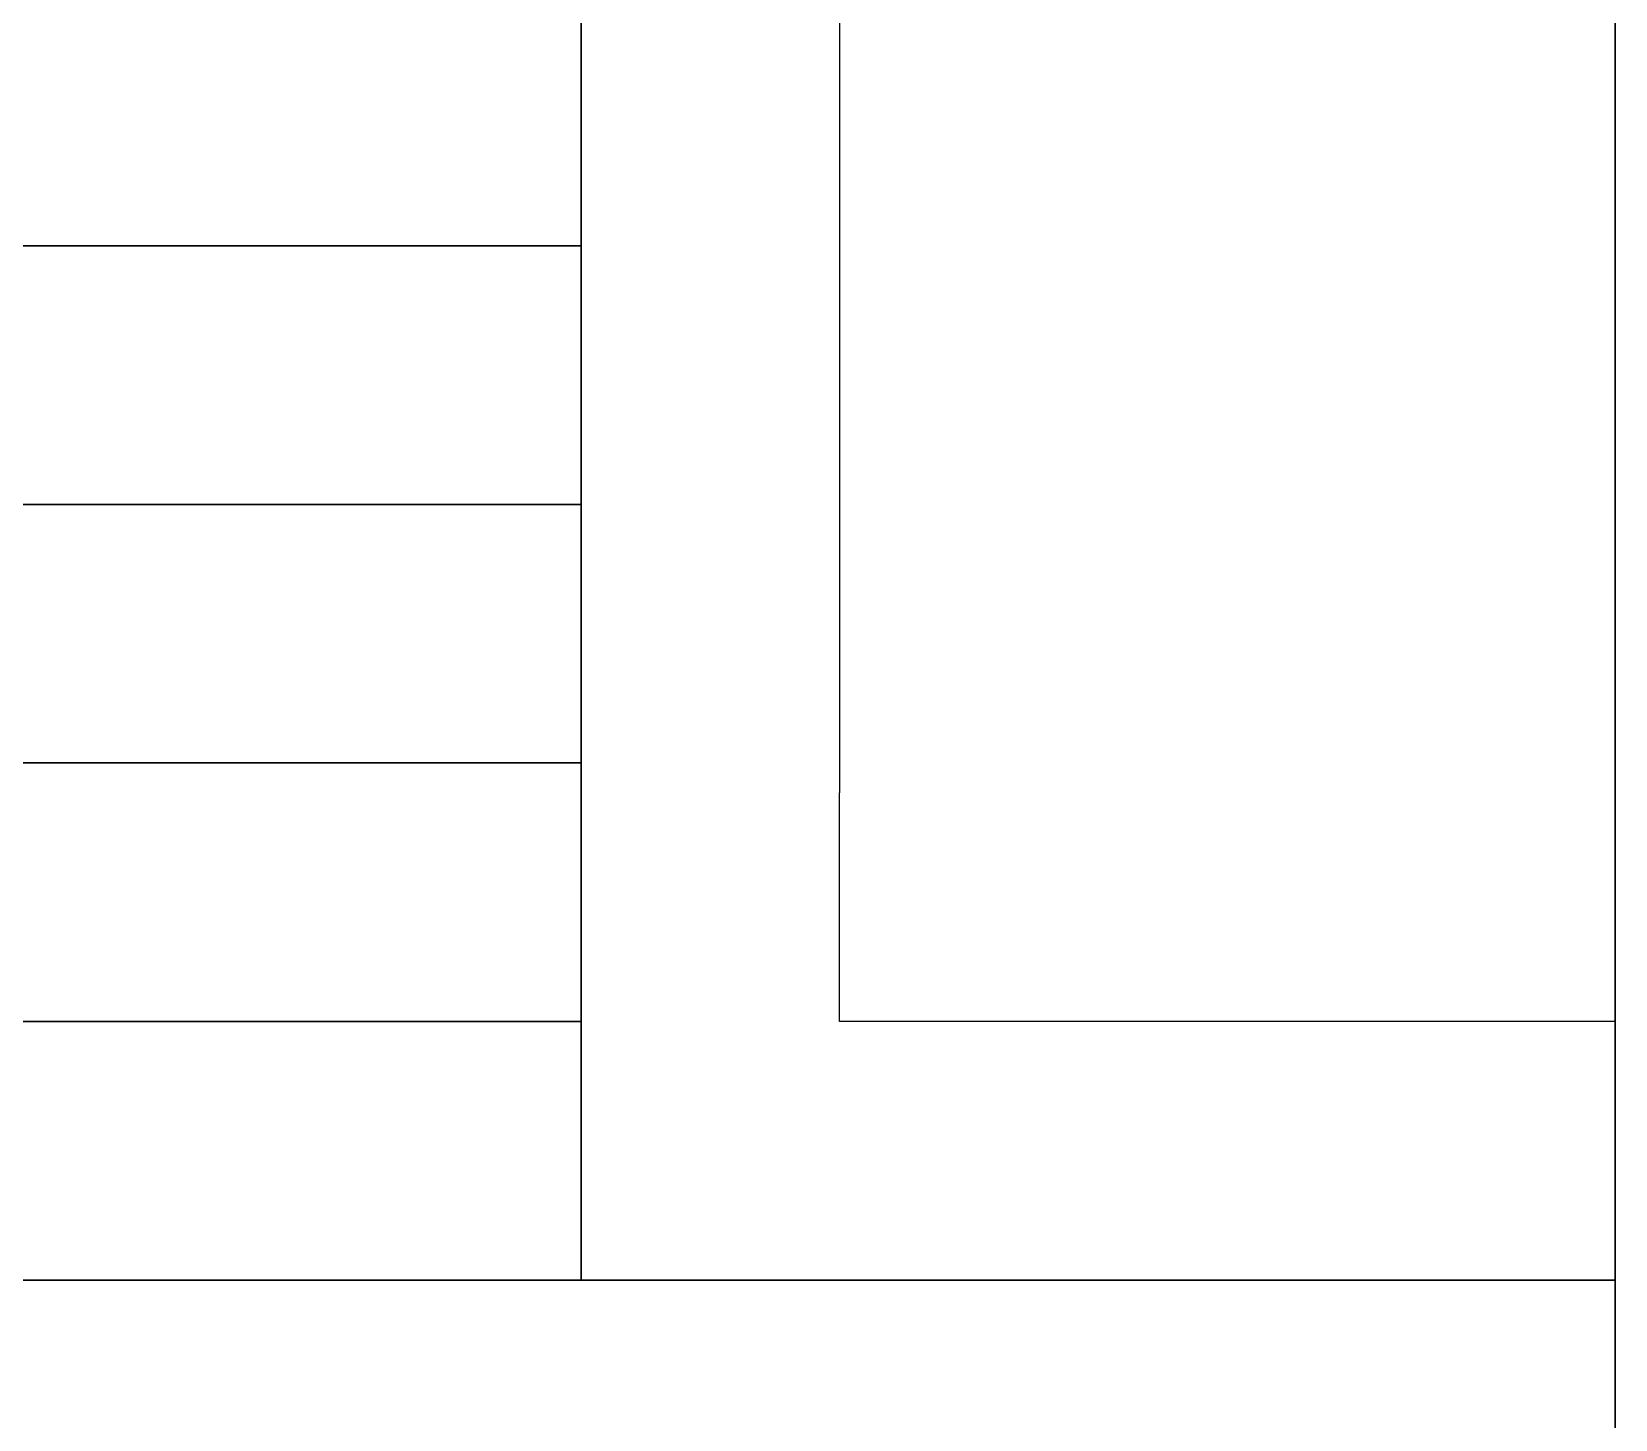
# Model space of a CAD drawing. Extents: x -19 to 297, y 0 to 420.
# Drawn here: x 197.854 to 200.917, y 213.499 to 216.183 of the extents above; entities that cross this region are included whole.
import ezdxf

# ---------------------------------------------------------------- set-up
doc = ezdxf.new("R2010")
doc.units = 0
doc.header["$MEASUREMENT"] = 0
doc.linetypes.add('K5LT_BASIC', pattern=[0])
doc.layers.add('Системный слой', color=7, linetype='Continuous')

# ---------------------------------------------------------------- blocks, each defined once
blk = doc.blocks.new('*U')
at = {"layer": 'Системный слой', "color": 5, "linetype": 'K5LT_BASIC'}
for p, q in [((198.9166, 216.2684), (198.9166, 215.7684)), ((188.9166, 215.7684), (198.9166, 215.7684)), ((198.9166, 215.7684), (188.9166, 215.7684)), ((198.9166, 215.7684), (198.9166, 215.2684)), ((188.9166, 215.2684), (198.9166, 215.2684)), ((198.9166, 215.2684), (188.9166, 215.2684)), ((198.9166, 215.2684), (198.9166, 214.7684)), ((188.9166, 214.7684), (198.9166, 214.7684)), ((198.9166, 214.7684), (188.9166, 214.7684)), ((198.9166, 214.7684), (198.9166, 214.2684)), ((188.9166, 214.2684), (198.9166, 214.2684)), ((198.9166, 214.2684), (188.9166, 214.2684)), ((198.9166, 214.2684), (198.9166, 213.7684)), ((198.9166, 213.7684), (188.9166, 213.7684))]:
    blk.add_line(p, q, dxfattribs=at)

msp = doc.modelspace()

# ---------------------------------------------------------------- linework, layer by layer
at = {"layer": 'Системный слой', "color": 5, "linetype": 'K5LT_BASIC'}
for p, q in [((200.9168, 205.7688), (200.9168, 225.7688)), ((199.4166, 222.7684), (199.4166, 214.7104)), ((198.9166, 213.7684), (198.9166, 220.2684)), ((200.9168, 218.7685), (200.9168, 205.7688)), ((199.4166, 214.2684), (199.4166, 214.7104)), ((200.9166, 214.2684), (199.4166, 214.2684)), ((156.4166, 213.7684), (200.9168, 213.7684)), ((200.9168, 213.7684), (178.6667, 213.7684))]:
    msp.add_line(p, q, dxfattribs=at)

# ---------------------------------------------------------------- block references
at = {"layer": 'Системный слой'}
msp.add_blockref('*U', (0, 0), dxfattribs=at)
msp.add_blockref('*U', (0, 0), dxfattribs=at)
msp.add_blockref('*U', (0, 0), dxfattribs=at)
msp.add_blockref('*U', (0, 0), dxfattribs=at)
msp.add_blockref('*U', (0, 0), dxfattribs=at)
msp.add_blockref('*U', (0, 0), dxfattribs=at)
msp.add_blockref('*U', (0, 0), dxfattribs=at)
msp.add_blockref('*U', (0, 0), dxfattribs=at)
msp.add_blockref('*U', (0, 0), dxfattribs=at)
msp.add_blockref('*U', (0, 0), dxfattribs=at)
msp.add_blockref('*U', (0, 0), dxfattribs=at)
msp.add_blockref('*U', (0, 0), dxfattribs=at)
msp.add_blockref('*U', (0, 0), dxfattribs=at)
msp.add_blockref('*U', (0, 0), dxfattribs=at)
msp.add_blockref('*U', (0, 0), dxfattribs=at)
msp.add_blockref('*U', (0, 0), dxfattribs=at)
msp.add_blockref('*U', (0, 0), dxfattribs=at)
msp.add_blockref('*U', (0, 0), dxfattribs=at)
msp.add_blockref('*U', (0, 0), dxfattribs=at)
msp.add_blockref('*U', (0, 0), dxfattribs=at)
msp.add_blockref('*U', (0, 0), dxfattribs=at)
msp.add_blockref('*U', (0, 0), dxfattribs=at)
msp.add_blockref('*U', (0, 0), dxfattribs=at)
msp.add_blockref('*U', (0, 0), dxfattribs=at)
msp.add_blockref('*U', (0, 0), dxfattribs=at)
msp.add_blockref('*U', (0, 0), dxfattribs=at)
msp.add_blockref('*U', (0, 0), dxfattribs=at)
msp.add_blockref('*U', (0, 0), dxfattribs=at)
msp.add_blockref('*U', (0, 0), dxfattribs=at)
msp.add_blockref('*U', (0, 0), dxfattribs=at)
msp.add_blockref('*U', (0, 0), dxfattribs=at)
msp.add_blockref('*U', (0, 0), dxfattribs=at)
msp.add_blockref('*U', (0, 0), dxfattribs=at)
msp.add_blockref('*U', (0, 0), dxfattribs=at)
msp.add_blockref('*U', (0, 0), dxfattribs=at)
msp.add_blockref('*U', (0, 0), dxfattribs=at)
msp.add_blockref('*U', (0, 0), dxfattribs=at)
msp.add_blockref('*U', (0, 0), dxfattribs=at)
msp.add_blockref('*U', (0, 0), dxfattribs=at)
msp.add_blockref('*U', (0, 0), dxfattribs=at)
msp.add_blockref('*U', (0, 0), dxfattribs=at)
msp.add_blockref('*U', (0, 0), dxfattribs=at)
msp.add_blockref('*U', (0, 0), dxfattribs=at)
msp.add_blockref('*U', (0, 0), dxfattribs=at)
msp.add_blockref('*U', (0, 0), dxfattribs=at)
msp.add_blockref('*U', (0, 0), dxfattribs=at)
msp.add_blockref('*U', (0, 0), dxfattribs=at)
msp.add_blockref('*U', (0, 0), dxfattribs=at)
msp.add_blockref('*U', (0, 0), dxfattribs=at)
msp.add_blockref('*U', (0, 0), dxfattribs=at)
msp.add_blockref('*U', (0, 0), dxfattribs=at)
msp.add_blockref('*U', (0, 0), dxfattribs=at)
msp.add_blockref('*U', (0, 0), dxfattribs=at)
msp.add_blockref('*U', (0, 0), dxfattribs=at)
msp.add_blockref('*U', (0, 0), dxfattribs=at)
msp.add_blockref('*U', (0, 0), dxfattribs=at)
msp.add_blockref('*U', (0, 0), dxfattribs=at)
msp.add_blockref('*U', (0, 0), dxfattribs=at)
msp.add_blockref('*U', (0, 0), dxfattribs=at)
msp.add_blockref('*U', (0, 0), dxfattribs=at)
msp.add_blockref('*U', (0, 0), dxfattribs=at)
msp.add_blockref('*U', (0, 0), dxfattribs=at)
msp.add_blockref('*U', (0, 0), dxfattribs=at)
msp.add_blockref('*U', (0, 0), dxfattribs=at)
msp.add_blockref('*U', (0, 0), dxfattribs=at)
msp.add_blockref('*U', (0, 0), dxfattribs=at)
msp.add_blockref('*U', (0, 0), dxfattribs=at)
msp.add_blockref('*U', (0, 0), dxfattribs=at)
msp.add_blockref('*U', (0, 0), dxfattribs=at)
msp.add_blockref('*U', (0, 0), dxfattribs=at)
msp.add_blockref('*U', (0, 0), dxfattribs=at)
msp.add_blockref('*U', (0, 0), dxfattribs=at)
msp.add_blockref('*U', (0, 0), dxfattribs=at)
msp.add_blockref('*U', (0, 0), dxfattribs=at)
msp.add_blockref('*U', (0, 0), dxfattribs=at)
msp.add_blockref('*U', (0, 0), dxfattribs=at)
msp.add_blockref('*U', (0, 0), dxfattribs=at)
msp.add_blockref('*U', (0, 0), dxfattribs=at)
msp.add_blockref('*U', (0, 0), dxfattribs=at)
msp.add_blockref('*U', (0, 0), dxfattribs=at)
msp.add_blockref('*U', (0, 0), dxfattribs=at)
msp.add_blockref('*U', (0, 0), dxfattribs=at)
msp.add_blockref('*U', (0, 0), dxfattribs=at)
msp.add_blockref('*U', (0, 0), dxfattribs=at)
msp.add_blockref('*U', (0, 0), dxfattribs=at)
msp.add_blockref('*U', (0, 0), dxfattribs=at)
msp.add_blockref('*U', (0, 0), dxfattribs=at)
msp.add_blockref('*U', (0, 0), dxfattribs=at)
msp.add_blockref('*U', (0, 0), dxfattribs=at)
msp.add_blockref('*U', (0, 0), dxfattribs=at)
msp.add_blockref('*U', (0, 0), dxfattribs=at)
msp.add_blockref('*U', (0, 0), dxfattribs=at)
msp.add_blockref('*U', (0, 0), dxfattribs=at)
msp.add_blockref('*U', (0, 0), dxfattribs=at)
msp.add_blockref('*U', (0, 0), dxfattribs=at)
msp.add_blockref('*U', (0, 0), dxfattribs=at)
msp.add_blockref('*U', (0, 0), dxfattribs=at)
msp.add_blockref('*U', (0, 0), dxfattribs=at)
msp.add_blockref('*U', (0, 0), dxfattribs=at)
msp.add_blockref('*U', (0, 0), dxfattribs=at)
msp.add_blockref('*U', (0, 0), dxfattribs=at)
msp.add_blockref('*U', (0, 0), dxfattribs=at)
msp.add_blockref('*U', (0, 0), dxfattribs=at)
msp.add_blockref('*U', (0, 0), dxfattribs=at)
msp.add_blockref('*U', (0, 0), dxfattribs=at)
msp.add_blockref('*U', (0, 0), dxfattribs=at)
msp.add_blockref('*U', (0, 0), dxfattribs=at)
msp.add_blockref('*U', (0, 0), dxfattribs=at)
msp.add_blockref('*U', (0, 0), dxfattribs=at)
msp.add_blockref('*U', (0, 0), dxfattribs=at)
msp.add_blockref('*U', (0, 0), dxfattribs=at)
msp.add_blockref('*U', (0, 0), dxfattribs=at)
msp.add_blockref('*U', (0, 0), dxfattribs=at)
msp.add_blockref('*U', (0, 0), dxfattribs=at)
msp.add_blockref('*U', (0, 0), dxfattribs=at)
msp.add_blockref('*U', (0, 0), dxfattribs=at)
msp.add_blockref('*U', (0, 0), dxfattribs=at)
msp.add_blockref('*U', (0, 0), dxfattribs=at)
msp.add_blockref('*U', (0, 0), dxfattribs=at)
msp.add_blockref('*U', (0, 0), dxfattribs=at)
msp.add_blockref('*U', (0, 0), dxfattribs=at)
msp.add_blockref('*U', (0, 0), dxfattribs=at)
msp.add_blockref('*U', (0, 0), dxfattribs=at)
msp.add_blockref('*U', (0, 0), dxfattribs=at)
msp.add_blockref('*U', (0, 0), dxfattribs=at)
msp.add_blockref('*U', (0, 0), dxfattribs=at)
msp.add_blockref('*U', (0, 0), dxfattribs=at)
msp.add_blockref('*U', (0, 0), dxfattribs=at)
msp.add_blockref('*U', (0, 0), dxfattribs=at)
msp.add_blockref('*U', (0, 0), dxfattribs=at)
msp.add_blockref('*U', (0, 0), dxfattribs=at)
msp.add_blockref('*U', (0, 0), dxfattribs=at)
msp.add_blockref('*U', (0, 0), dxfattribs=at)
msp.add_blockref('*U', (0, 0), dxfattribs=at)
msp.add_blockref('*U', (0, 0), dxfattribs=at)
msp.add_blockref('*U', (0, 0), dxfattribs=at)
msp.add_blockref('*U', (0, 0), dxfattribs=at)
msp.add_blockref('*U', (0, 0), dxfattribs=at)
msp.add_blockref('*U', (0, 0), dxfattribs=at)
msp.add_blockref('*U', (0, 0), dxfattribs=at)
msp.add_blockref('*U', (0, 0), dxfattribs=at)
msp.add_blockref('*U', (0, 0), dxfattribs=at)
msp.add_blockref('*U', (0, 0), dxfattribs=at)
msp.add_blockref('*U', (0, 0), dxfattribs=at)
msp.add_blockref('*U', (0, 0), dxfattribs=at)
msp.add_blockref('*U', (0, 0), dxfattribs=at)
msp.add_blockref('*U', (0, 0), dxfattribs=at)
msp.add_blockref('*U', (0, 0), dxfattribs=at)
msp.add_blockref('*U', (0, 0), dxfattribs=at)
msp.add_blockref('*U', (0, 0), dxfattribs=at)
msp.add_blockref('*U', (0, 0), dxfattribs=at)
msp.add_blockref('*U', (0, 0), dxfattribs=at)
msp.add_blockref('*U', (0, 0), dxfattribs=at)
msp.add_blockref('*U', (0, 0), dxfattribs=at)
msp.add_blockref('*U', (0, 0), dxfattribs=at)
msp.add_blockref('*U', (0, 0), dxfattribs=at)
msp.add_blockref('*U', (0, 0), dxfattribs=at)
msp.add_blockref('*U', (0, 0), dxfattribs=at)
msp.add_blockref('*U', (0, 0), dxfattribs=at)
msp.add_blockref('*U', (0, 0), dxfattribs=at)
msp.add_blockref('*U', (0, 0), dxfattribs=at)
msp.add_blockref('*U', (0, 0), dxfattribs=at)
msp.add_blockref('*U', (0, 0), dxfattribs=at)
msp.add_blockref('*U', (0, 0), dxfattribs=at)
msp.add_blockref('*U', (0, 0), dxfattribs=at)
msp.add_blockref('*U', (0, 0), dxfattribs=at)
msp.add_blockref('*U', (0, 0), dxfattribs=at)
msp.add_blockref('*U', (0, 0), dxfattribs=at)
msp.add_blockref('*U', (0, 0), dxfattribs=at)
msp.add_blockref('*U', (0, 0), dxfattribs=at)
msp.add_blockref('*U', (0, 0), dxfattribs=at)
msp.add_blockref('*U', (0, 0), dxfattribs=at)
msp.add_blockref('*U', (0, 0), dxfattribs=at)
msp.add_blockref('*U', (0, 0), dxfattribs=at)
msp.add_blockref('*U', (0, 0), dxfattribs=at)
msp.add_blockref('*U', (0, 0), dxfattribs=at)
msp.add_blockref('*U', (0, 0), dxfattribs=at)
msp.add_blockref('*U', (0, 0), dxfattribs=at)
msp.add_blockref('*U', (0, 0), dxfattribs=at)
msp.add_blockref('*U', (0, 0), dxfattribs=at)
msp.add_blockref('*U', (0, 0), dxfattribs=at)
msp.add_blockref('*U', (0, 0), dxfattribs=at)
msp.add_blockref('*U', (0, 0), dxfattribs=at)
msp.add_blockref('*U', (0, 0), dxfattribs=at)
msp.add_blockref('*U', (0, 0), dxfattribs=at)
msp.add_blockref('*U', (0, 0), dxfattribs=at)
msp.add_blockref('*U', (0, 0), dxfattribs=at)
msp.add_blockref('*U', (0, 0), dxfattribs=at)
msp.add_blockref('*U', (0, 0), dxfattribs=at)
msp.add_blockref('*U', (0, 0), dxfattribs=at)
msp.add_blockref('*U', (0, 0), dxfattribs=at)
msp.add_blockref('*U', (0, 0), dxfattribs=at)
msp.add_blockref('*U', (0, 0), dxfattribs=at)
msp.add_blockref('*U', (0, 0), dxfattribs=at)
msp.add_blockref('*U', (0, 0), dxfattribs=at)
msp.add_blockref('*U', (0, 0), dxfattribs=at)
msp.add_blockref('*U', (0, 0), dxfattribs=at)
msp.add_blockref('*U', (0, 0), dxfattribs=at)
msp.add_blockref('*U', (0, 0), dxfattribs=at)
msp.add_blockref('*U', (0, 0), dxfattribs=at)
msp.add_blockref('*U', (0, 0), dxfattribs=at)
msp.add_blockref('*U', (0, 0), dxfattribs=at)
msp.add_blockref('*U', (0, 0), dxfattribs=at)
msp.add_blockref('*U', (0, 0), dxfattribs=at)
msp.add_blockref('*U', (0, 0), dxfattribs=at)
msp.add_blockref('*U', (0, 0), dxfattribs=at)
msp.add_blockref('*U', (0, 0), dxfattribs=at)
msp.add_blockref('*U', (0, 0), dxfattribs=at)
msp.add_blockref('*U', (0, 0), dxfattribs=at)
msp.add_blockref('*U', (0, 0), dxfattribs=at)
msp.add_blockref('*U', (0, 0), dxfattribs=at)
msp.add_blockref('*U', (0, 0), dxfattribs=at)
msp.add_blockref('*U', (0, 0), dxfattribs=at)
msp.add_blockref('*U', (0, 0), dxfattribs=at)
msp.add_blockref('*U', (0, 0), dxfattribs=at)
msp.add_blockref('*U', (0, 0), dxfattribs=at)
msp.add_blockref('*U', (0, 0), dxfattribs=at)
msp.add_blockref('*U', (0, 0), dxfattribs=at)
msp.add_blockref('*U', (0, 0), dxfattribs=at)
msp.add_blockref('*U', (0, 0), dxfattribs=at)
msp.add_blockref('*U', (0, 0), dxfattribs=at)
msp.add_blockref('*U', (0, 0), dxfattribs=at)
msp.add_blockref('*U', (0, 0), dxfattribs=at)
msp.add_blockref('*U', (0, 0), dxfattribs=at)
msp.add_blockref('*U', (0, 0), dxfattribs=at)
msp.add_blockref('*U', (0, 0), dxfattribs=at)
msp.add_blockref('*U', (0, 0), dxfattribs=at)
msp.add_blockref('*U', (0, 0), dxfattribs=at)
msp.add_blockref('*U', (0, 0), dxfattribs=at)
msp.add_blockref('*U', (0, 0), dxfattribs=at)
msp.add_blockref('*U', (0, 0), dxfattribs=at)
msp.add_blockref('*U', (0, 0), dxfattribs=at)
msp.add_blockref('*U', (0, 0), dxfattribs=at)
msp.add_blockref('*U', (0, 0), dxfattribs=at)
msp.add_blockref('*U', (0, 0), dxfattribs=at)
msp.add_blockref('*U', (0, 0), dxfattribs=at)
msp.add_blockref('*U', (0, 0), dxfattribs=at)
msp.add_blockref('*U', (0, 0), dxfattribs=at)
msp.add_blockref('*U', (0, 0), dxfattribs=at)
msp.add_blockref('*U', (0, 0), dxfattribs=at)
msp.add_blockref('*U', (0, 0), dxfattribs=at)
msp.add_blockref('*U', (0, 0), dxfattribs=at)
msp.add_blockref('*U', (0, 0), dxfattribs=at)
msp.add_blockref('*U', (0, 0), dxfattribs=at)
msp.add_blockref('*U', (0, 0), dxfattribs=at)
msp.add_blockref('*U', (0, 0), dxfattribs=at)
msp.add_blockref('*U', (0, 0), dxfattribs=at)
msp.add_blockref('*U', (0, 0), dxfattribs=at)
msp.add_blockref('*U', (0, 0), dxfattribs=at)
msp.add_blockref('*U', (0, 0), dxfattribs=at)
msp.add_blockref('*U', (0, 0), dxfattribs=at)
msp.add_blockref('*U', (0, 0), dxfattribs=at)
msp.add_blockref('*U', (0, 0), dxfattribs=at)
msp.add_blockref('*U', (0, 0), dxfattribs=at)
msp.add_blockref('*U', (0, 0), dxfattribs=at)
msp.add_blockref('*U', (0, 0), dxfattribs=at)
msp.add_blockref('*U', (0, 0), dxfattribs=at)
msp.add_blockref('*U', (0, 0), dxfattribs=at)
msp.add_blockref('*U', (0, 0), dxfattribs=at)
msp.add_blockref('*U', (0, 0), dxfattribs=at)
msp.add_blockref('*U', (0, 0), dxfattribs=at)
msp.add_blockref('*U', (0, 0), dxfattribs=at)
msp.add_blockref('*U', (0, 0), dxfattribs=at)
msp.add_blockref('*U', (0, 0), dxfattribs=at)
msp.add_blockref('*U', (0, 0), dxfattribs=at)
msp.add_blockref('*U', (0, 0), dxfattribs=at)
msp.add_blockref('*U', (0, 0), dxfattribs=at)
msp.add_blockref('*U', (0, 0), dxfattribs=at)
msp.add_blockref('*U', (0, 0), dxfattribs=at)
msp.add_blockref('*U', (0, 0), dxfattribs=at)
msp.add_blockref('*U', (0, 0), dxfattribs=at)
msp.add_blockref('*U', (0, 0), dxfattribs=at)
msp.add_blockref('*U', (0, 0), dxfattribs=at)
msp.add_blockref('*U', (0, 0), dxfattribs=at)
msp.add_blockref('*U', (0, 0), dxfattribs=at)
msp.add_blockref('*U', (0, 0), dxfattribs=at)
msp.add_blockref('*U', (0, 0), dxfattribs=at)
msp.add_blockref('*U', (0, 0), dxfattribs=at)
msp.add_blockref('*U', (0, 0), dxfattribs=at)
msp.add_blockref('*U', (0, 0), dxfattribs=at)
msp.add_blockref('*U', (0, 0), dxfattribs=at)
msp.add_blockref('*U', (0, 0), dxfattribs=at)
msp.add_blockref('*U', (0, 0), dxfattribs=at)
msp.add_blockref('*U', (0, 0), dxfattribs=at)
msp.add_blockref('*U', (0, 0), dxfattribs=at)
msp.add_blockref('*U', (0, 0), dxfattribs=at)
msp.add_blockref('*U', (0, 0), dxfattribs=at)
msp.add_blockref('*U', (0, 0), dxfattribs=at)
msp.add_blockref('*U', (0, 0), dxfattribs=at)
msp.add_blockref('*U', (0, 0), dxfattribs=at)
msp.add_blockref('*U', (0, 0), dxfattribs=at)
msp.add_blockref('*U', (0, 0), dxfattribs=at)
msp.add_blockref('*U', (0, 0), dxfattribs=at)
msp.add_blockref('*U', (0, 0), dxfattribs=at)
msp.add_blockref('*U', (0, 0), dxfattribs=at)
msp.add_blockref('*U', (0, 0), dxfattribs=at)
msp.add_blockref('*U', (0, 0), dxfattribs=at)
msp.add_blockref('*U', (0, 0), dxfattribs=at)
msp.add_blockref('*U', (0, 0), dxfattribs=at)
msp.add_blockref('*U', (0, 0), dxfattribs=at)
msp.add_blockref('*U', (0, 0), dxfattribs=at)
msp.add_blockref('*U', (0, 0), dxfattribs=at)
msp.add_blockref('*U', (0, 0), dxfattribs=at)
msp.add_blockref('*U', (0, 0), dxfattribs=at)
msp.add_blockref('*U', (0, 0), dxfattribs=at)
msp.add_blockref('*U', (0, 0), dxfattribs=at)
msp.add_blockref('*U', (0, 0), dxfattribs=at)
msp.add_blockref('*U', (0, 0), dxfattribs=at)
msp.add_blockref('*U', (0, 0), dxfattribs=at)
msp.add_blockref('*U', (0, 0), dxfattribs=at)
msp.add_blockref('*U', (0, 0), dxfattribs=at)
msp.add_blockref('*U', (0, 0), dxfattribs=at)
msp.add_blockref('*U', (0, 0), dxfattribs=at)
msp.add_blockref('*U', (0, 0), dxfattribs=at)
msp.add_blockref('*U', (0, 0), dxfattribs=at)
msp.add_blockref('*U', (0, 0), dxfattribs=at)
msp.add_blockref('*U', (0, 0), dxfattribs=at)
msp.add_blockref('*U', (0, 0), dxfattribs=at)
msp.add_blockref('*U', (0, 0), dxfattribs=at)
msp.add_blockref('*U', (0, 0), dxfattribs=at)
msp.add_blockref('*U', (0, 0), dxfattribs=at)
msp.add_blockref('*U', (0, 0), dxfattribs=at)
msp.add_blockref('*U', (0, 0), dxfattribs=at)
msp.add_blockref('*U', (0, 0), dxfattribs=at)
msp.add_blockref('*U', (0, 0), dxfattribs=at)
msp.add_blockref('*U', (0, 0), dxfattribs=at)
msp.add_blockref('*U', (0, 0), dxfattribs=at)
msp.add_blockref('*U', (0, 0), dxfattribs=at)
msp.add_blockref('*U', (0, 0), dxfattribs=at)
msp.add_blockref('*U', (0, 0), dxfattribs=at)
msp.add_blockref('*U', (0, 0), dxfattribs=at)
msp.add_blockref('*U', (0, 0), dxfattribs=at)
msp.add_blockref('*U', (0, 0), dxfattribs=at)
msp.add_blockref('*U', (0, 0), dxfattribs=at)
msp.add_blockref('*U', (0, 0), dxfattribs=at)
msp.add_blockref('*U', (0, 0), dxfattribs=at)
msp.add_blockref('*U', (0, 0), dxfattribs=at)
msp.add_blockref('*U', (0, 0), dxfattribs=at)
msp.add_blockref('*U', (0, 0), dxfattribs=at)
msp.add_blockref('*U', (0, 0), dxfattribs=at)
msp.add_blockref('*U', (0, 0), dxfattribs=at)
msp.add_blockref('*U', (0, 0), dxfattribs=at)
msp.add_blockref('*U', (0, 0), dxfattribs=at)
msp.add_blockref('*U', (0, 0), dxfattribs=at)
msp.add_blockref('*U', (0, 0), dxfattribs=at)
msp.add_blockref('*U', (0, 0), dxfattribs=at)
msp.add_blockref('*U', (0, 0), dxfattribs=at)
msp.add_blockref('*U', (0, 0), dxfattribs=at)
msp.add_blockref('*U', (0, 0), dxfattribs=at)
msp.add_blockref('*U', (0, 0), dxfattribs=at)
msp.add_blockref('*U', (0, 0), dxfattribs=at)
msp.add_blockref('*U', (0, 0), dxfattribs=at)
msp.add_blockref('*U', (0, 0), dxfattribs=at)
msp.add_blockref('*U', (0, 0), dxfattribs=at)
msp.add_blockref('*U', (0, 0), dxfattribs=at)
msp.add_blockref('*U', (0, 0), dxfattribs=at)
msp.add_blockref('*U', (0, 0), dxfattribs=at)
msp.add_blockref('*U', (0, 0), dxfattribs=at)
msp.add_blockref('*U', (0, 0), dxfattribs=at)
msp.add_blockref('*U', (0, 0), dxfattribs=at)
msp.add_blockref('*U', (0, 0), dxfattribs=at)
msp.add_blockref('*U', (0, 0), dxfattribs=at)
msp.add_blockref('*U', (0, 0), dxfattribs=at)
msp.add_blockref('*U', (0, 0), dxfattribs=at)
msp.add_blockref('*U', (0, 0), dxfattribs=at)
msp.add_blockref('*U', (0, 0), dxfattribs=at)
msp.add_blockref('*U', (0, 0), dxfattribs=at)
msp.add_blockref('*U', (0, 0), dxfattribs=at)
msp.add_blockref('*U', (0, 0), dxfattribs=at)
msp.add_blockref('*U', (0, 0), dxfattribs=at)
msp.add_blockref('*U', (0, 0), dxfattribs=at)
msp.add_blockref('*U', (0, 0), dxfattribs=at)
msp.add_blockref('*U', (0, 0), dxfattribs=at)
msp.add_blockref('*U', (0, 0), dxfattribs=at)
msp.add_blockref('*U', (0, 0), dxfattribs=at)
msp.add_blockref('*U', (0, 0), dxfattribs=at)
msp.add_blockref('*U', (0, 0), dxfattribs=at)
msp.add_blockref('*U', (0, 0), dxfattribs=at)
msp.add_blockref('*U', (0, 0), dxfattribs=at)
msp.add_blockref('*U', (0, 0), dxfattribs=at)
msp.add_blockref('*U', (0, 0), dxfattribs=at)
msp.add_blockref('*U', (0, 0), dxfattribs=at)
msp.add_blockref('*U', (0, 0), dxfattribs=at)
msp.add_blockref('*U', (0, 0), dxfattribs=at)
msp.add_blockref('*U', (0, 0), dxfattribs=at)
msp.add_blockref('*U', (0, 0), dxfattribs=at)
msp.add_blockref('*U', (0, 0), dxfattribs=at)
msp.add_blockref('*U', (0, 0), dxfattribs=at)
msp.add_blockref('*U', (0, 0), dxfattribs=at)
msp.add_blockref('*U', (0, 0), dxfattribs=at)
msp.add_blockref('*U', (0, 0), dxfattribs=at)
msp.add_blockref('*U', (0, 0), dxfattribs=at)
msp.add_blockref('*U', (0, 0), dxfattribs=at)
msp.add_blockref('*U', (0, 0), dxfattribs=at)
msp.add_blockref('*U', (0, 0), dxfattribs=at)
msp.add_blockref('*U', (0, 0), dxfattribs=at)
msp.add_blockref('*U', (0, 0), dxfattribs=at)
msp.add_blockref('*U', (0, 0), dxfattribs=at)
msp.add_blockref('*U', (0, 0), dxfattribs=at)
msp.add_blockref('*U', (0, 0), dxfattribs=at)
msp.add_blockref('*U', (0, 0), dxfattribs=at)
msp.add_blockref('*U', (0, 0), dxfattribs=at)
msp.add_blockref('*U', (0, 0), dxfattribs=at)
msp.add_blockref('*U', (0, 0), dxfattribs=at)
msp.add_blockref('*U', (0, 0), dxfattribs=at)
msp.add_blockref('*U', (0, 0), dxfattribs=at)
msp.add_blockref('*U', (0, 0), dxfattribs=at)
msp.add_blockref('*U', (0, 0), dxfattribs=at)
msp.add_blockref('*U', (0, 0), dxfattribs=at)
msp.add_blockref('*U', (0, 0), dxfattribs=at)
msp.add_blockref('*U', (0, 0), dxfattribs=at)
msp.add_blockref('*U', (0, 0), dxfattribs=at)
msp.add_blockref('*U', (0, 0), dxfattribs=at)
msp.add_blockref('*U', (0, 0), dxfattribs=at)
msp.add_blockref('*U', (0, 0), dxfattribs=at)
msp.add_blockref('*U', (0, 0), dxfattribs=at)
msp.add_blockref('*U', (0, 0), dxfattribs=at)
msp.add_blockref('*U', (0, 0), dxfattribs=at)
msp.add_blockref('*U', (0, 0), dxfattribs=at)
msp.add_blockref('*U', (0, 0), dxfattribs=at)
msp.add_blockref('*U', (0, 0), dxfattribs=at)
msp.add_blockref('*U', (0, 0), dxfattribs=at)
msp.add_blockref('*U', (0, 0), dxfattribs=at)
msp.add_blockref('*U', (0, 0), dxfattribs=at)
msp.add_blockref('*U', (0, 0), dxfattribs=at)
msp.add_blockref('*U', (0, 0), dxfattribs=at)
msp.add_blockref('*U', (0, 0), dxfattribs=at)
msp.add_blockref('*U', (0, 0), dxfattribs=at)
msp.add_blockref('*U', (0, 0), dxfattribs=at)
msp.add_blockref('*U', (0, 0), dxfattribs=at)
msp.add_blockref('*U', (0, 0), dxfattribs=at)
msp.add_blockref('*U', (0, 0), dxfattribs=at)
msp.add_blockref('*U', (0, 0), dxfattribs=at)
msp.add_blockref('*U', (0, 0), dxfattribs=at)
msp.add_blockref('*U', (0, 0), dxfattribs=at)
msp.add_blockref('*U', (0, 0), dxfattribs=at)
msp.add_blockref('*U', (0, 0), dxfattribs=at)
msp.add_blockref('*U', (0, 0), dxfattribs=at)
msp.add_blockref('*U', (0, 0), dxfattribs=at)
msp.add_blockref('*U', (0, 0), dxfattribs=at)
msp.add_blockref('*U', (0, 0), dxfattribs=at)
msp.add_blockref('*U', (0, 0), dxfattribs=at)
msp.add_blockref('*U', (0, 0), dxfattribs=at)
msp.add_blockref('*U', (0, 0), dxfattribs=at)
msp.add_blockref('*U', (0, 0), dxfattribs=at)
msp.add_blockref('*U', (0, 0), dxfattribs=at)
msp.add_blockref('*U', (0, 0), dxfattribs=at)
msp.add_blockref('*U', (0, 0), dxfattribs=at)
msp.add_blockref('*U', (0, 0), dxfattribs=at)
msp.add_blockref('*U', (0, 0), dxfattribs=at)

doc.saveas('drawing.dxf')
